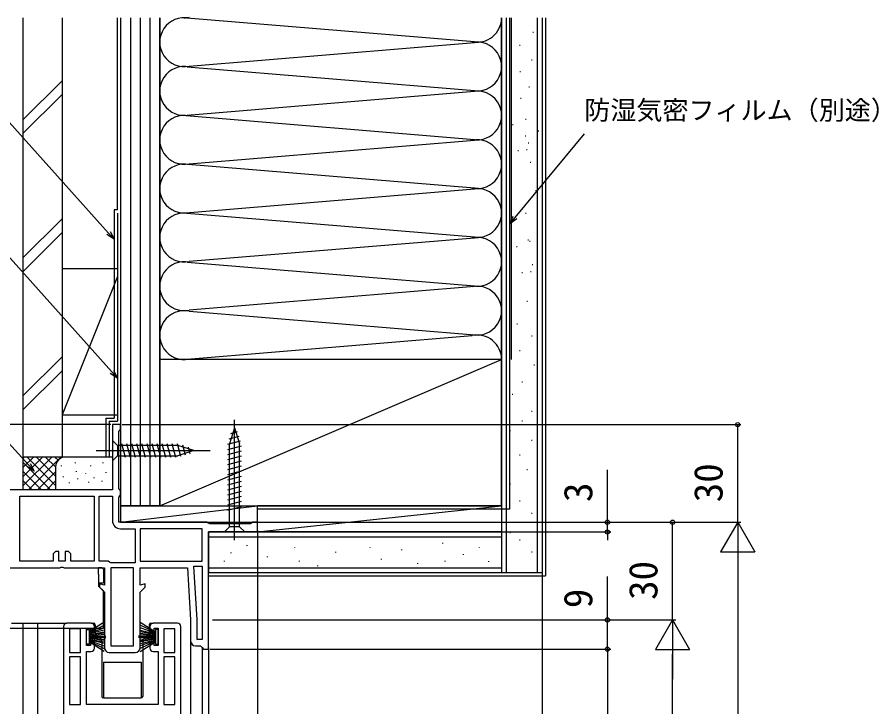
# Model space of a CAD drawing. Units: millimetres, scale not verified. Extents: x -525 to 525, y -783 to 779.
# Drawn here: x -331 to -66.4, y 323.8 to 535.7 of the extents above; entities that cross this region are included whole.
import ezdxf
from ezdxf.enums import TextEntityAlignment as Align

# ---------------------------------------------------------------- set-up
doc = ezdxf.new("R2010")
doc.units = ezdxf.units.MM
doc.header["$LTSCALE"] = 4
for name, color, linetype in [('0-2_YKK_11', 7, 'Continuous'), ('0-4_YKK_12', 2, 'Continuous'), ('0-5_YKK_13', 4, 'Continuous'), ('0-7_YKK_D', 6, 'Continuous'), ('0-9_YSS_K', 3, 'Continuous'), ('0-A_YSS_KE', 3, 'Continuous')]:
    doc.layers.add(name, color=color, linetype=linetype)
doc.styles.add('ＭＳ ゴシック', font='')
doc.styles.get('ＭＳ ゴシック').set_extended_font_data('MS Gothic')

msp = doc.modelspace()

# ---------------------------------------------------------------- linework, layer by layer
at = {"layer": '0-2_YKK_11'}
for p, q in [((-308.25, 349.509), (-315.75, 349.509)), ((-281.75, 349.509), (-289.25, 349.509)), ((-302.75, 340.509), (-294.75, 340.509))]:
    msp.add_line(p, q, dxfattribs=at)
for points in [[(-276.25, 342.509), (-274.75, 342.509), (-274.25, 342.009), (-273.75, 341.509), (-272.25, 341.509), (-272.25, 377.509), (-257.25, 377.509), (-257.25, 380.509), (-258.75, 380.509), (-259.046, 380.259), (-259.342, 380.009), (-271.884, 380.009), (-272.317, 380.259), (-272.75, 380.509), (-299.75, 380.509), (-299.75, 388.143), (-299.5, 388.576), (-299.25, 389.009), (-299.25, 390.009), (-299.5, 390.442), (-299.75, 390.875), (-299.75, 408.343), (-299.5, 408.776), (-299.25, 409.209), (-299.25, 410.509), (-301.75, 410.509), (-301.75, 390.509)], [(-301.75, 390.509), (-379.25, 390.509), (-379.25, 342.709)], [(-305.85, 368.509), (-305.85, 388.509), (-301.75, 388.509), (-301.75, 381.009)], [(-299.25, 378.509), (-294.75, 378.509), (-294.75, 368.009), (-302.25, 368.009), (-302.683, 368.259), (-303.116, 368.509), (-305.85, 368.509)], [(-344.25, 342.009), (-344.25, 359.009), (-342.75, 360.509), (-342.75, 361.57), (-344.25, 361.168), (-344.25, 366.509), (-317.875, 366.509), (-317.484, 366.696), (-317.016, 366.696), (-316.626, 366.509), (-304.25, 366.509), (-304.25, 361.168), (-305.75, 361.57), (-305.75, 360.509), (-304.25, 359.009), (-304.25, 342.009)], [(-293.25, 342.009), (-293.25, 359.009), (-291.75, 360.509), (-291.75, 361.57), (-293.25, 361.168), (-293.25, 366.509), (-278.75, 366.509), (-277.75, 350.509), (-277.75, 344.009)], [(-316.75, 348.509), (-316.75, 290.509), (-314.127, 290.509), (-313.808, 291.085), (-314.35, 291.952), (-314.35, 297.309), (-309.543, 297.309), (-310.535, 291.683)], [(-307.25, 341.809), (-307.25, 343.809), (-308.55, 343.809), (-308.55, 342.609), (-309.75, 342.609), (-309.75, 348.009), (-308.55, 348.009), (-308.55, 346.809), (-307.25, 346.809), (-307.25, 348.509)], [(-290.25, 348.509), (-290.25, 346.809), (-288.95, 346.809), (-288.95, 348.009), (-287.75, 348.009), (-287.75, 342.609), (-288.95, 342.609), (-288.95, 343.809), (-290.25, 343.809), (-290.25, 341.809)], [(-283.778, 274.335), (-280.75, 291.509), (-280.75, 348.509)], [(-289.25, 340.809), (-287.75, 340.809), (-287.75, 324.509), (-309.75, 324.509), (-309.75, 340.809), (-308.25, 340.809)]]:
    msp.add_lwpolyline(points, dxfattribs=at)
for points in [[(-330.25, 388.509), (-307.35, 388.509), (-307.35, 368.509), (-314.55, 368.509), (-314.55, 370.809), (-315.25, 371.509), (-316.25, 371.509), (-316.25, 368.509), (-318.25, 368.509), (-318.25, 371.509), (-319.25, 371.509), (-319.95, 370.809), (-319.95, 368.509), (-330.25, 368.509)], [(-274.25, 378.509), (-293.25, 378.509), (-293.25, 368.509), (-274.25, 368.509)], [(-302.25, 366.509), (-302.25, 342.509), (-295.25, 342.509), (-295.25, 366.509)], [(-274.25, 367.009), (-274.25, 344.509), (-275.75, 344.509), (-275.75, 350.571), (-276.777, 367.009)], [(-314.95, 347.709), (-314.95, 340.509), (-311.55, 340.509), (-311.55, 347.709)], [(-285.95, 347.709), (-285.95, 340.509), (-282.55, 340.509), (-282.55, 347.709)], [(-311.55, 324.509), (-311.55, 339.109), (-314.95, 339.109), (-314.95, 324.509)], [(-285.95, 339.109), (-285.95, 324.509), (-282.55, 324.509), (-282.55, 339.109)]]:
    msp.add_lwpolyline(points, close=True, dxfattribs=at)
for centre, radius, start, end in [((-299.25, 381.009), 2.5, 180.00001, 269.99999), ((-315.75, 348.509), 1, 90.00001, 179.99999), ((-308.25, 348.509), 1, 0.00001, 89.99999), ((-289.25, 348.509), 1, 90.00001, 179.99999), ((-281.75, 348.509), 1, 0.00001, 89.99999), ((-276.25, 344.009), 1.5, 180.00001, 269.99999), ((-308.25, 341.809), 1, 270.00001, 359.99999), ((-302.75, 342.009), 1.5, 180.00001, 269.99999), ((-294.75, 342.009), 1.5, 270.00001, 359.99999), ((-289.25, 341.809), 1, 180.00001, 269.99999)]:
    msp.add_arc(centre, radius, start, end, dxfattribs=at)
at = {"layer": '0-4_YKK_12'}
for p, q in [((-332.75, 349.509), (-315.75, 349.509)), ((-277.75, 350.509), (-277.75, 350.493))]:
    msp.add_line(p, q, dxfattribs=at)
for points in [[(-257.25, 378.009), (-257.25, 190.009), (-257.25, 137.509)], [(-329.25, 349.509), (-329.25, 190.009), (-329.25, 137.509)], [(-324.75, 349.509), (-324.75, 190.009), (-324.75, 137.509)], [(-277.75, 344.009), (-277.75, 190.009), (-277.75, 137.509)], [(-274.25, 342.009), (-274.25, 190.009), (-274.25, 137.509)], [(-272.25, 342.009), (-272.25, 190.009), (-272.25, 137.509)]]:
    msp.add_lwpolyline(points, dxfattribs=at)
at = {"layer": '0-5_YKK_13'}
for p, q in [((-264.25, 375.009), (-264.25, 412.009)), ((-264.25, 409.509), (-265.8, 404.593)), ((-265.362, 407.813), (-263.312, 408.362)), ((-264.25, 409.509), (-262.7, 404.593)), ((-264.25, 409.509), (-262.7, 404.593)), ((-301.75, 405.609), (-301.75, 399.409)), ((-301.75, 405.609), (-300.2, 404.059)), ((-266.35, 404.442), (-262.409, 405.498)), ((-265.897, 406.116), (-262.86, 406.93)), ((-306.75, 402.509), (-271.75, 402.509)), ((-281.666, 404.059), (-300.2, 404.059)), ((-300.2, 404.059), (-300.2, 400.959)), ((-297.774, 400.409), (-298.899, 404.609)), ((-296.221, 400.409), (-297.346, 404.609)), ((-294.668, 400.409), (-295.793, 404.609)), ((-293.115, 400.409), (-294.24, 404.609)), ((-291.562, 400.409), (-292.687, 404.609)), ((-290.009, 400.409), (-291.134, 404.609)), ((-288.456, 400.409), (-289.581, 404.609)), ((-286.903, 400.409), (-288.029, 404.609)), ((-285.35, 400.409), (-286.476, 404.609)), ((-283.797, 400.409), (-284.923, 404.609)), ((-282.244, 400.409), (-283.37, 404.609)), ((-280.761, 400.668), (-281.817, 404.609)), ((-276.75, 402.509), (-281.666, 404.059)), ((-276.75, 402.509), (-281.666, 400.959)), ((-279.329, 401.119), (-280.142, 404.155)), ((-277.897, 401.571), (-278.446, 403.62)), ((-266.35, 402.889), (-262.15, 404.014)), ((-266.35, 401.336), (-262.15, 402.462)), ((-265.8, 379.059), (-265.8, 404.593)), ((-262.7, 379.059), (-262.7, 404.593)), ((-301.75, 399.409), (-300.2, 400.959)), ((-300.2, 400.959), (-281.666, 400.959)), ((-266.35, 399.783), (-262.15, 400.909)), ((-266.35, 398.23), (-262.15, 399.356)), ((-266.35, 396.677), (-262.15, 397.803)), ((-266.35, 395.124), (-262.15, 396.25)), ((-266.35, 393.572), (-262.15, 394.697)), ((-266.35, 392.019), (-262.15, 393.144)), ((-266.35, 390.466), (-262.15, 391.591)), ((-266.35, 388.913), (-262.15, 390.038)), ((-266.35, 387.36), (-262.15, 388.485)), ((-266.35, 385.807), (-262.15, 386.932)), ((-266.35, 384.254), (-262.15, 385.379)), ((-267.35, 377.509), (-265.8, 379.059)), ((-306.05, 366.509), (-306.05, 366.479)), ((-305.05, 366.509), (-306.05, 366.509)), ((-306.05, 364.509), (-306.05, 366.479)), ((-304.55, 366.009), (-304.55, 361.809)), ((-306.05, 364.509), (-306.05, 361.009)), ((-304.55, 361.809), (-306.05, 361.809)), ((-306.05, 361.009), (-306.05, 360.909)), ((-306.05, 360.909), (-304.55, 359.409)), ((-304.55, 347.809), (-304.55, 359.409)), ((-304.252, 349.774), (-308.952, 346.802)), ((-308.25, 349.509), (-307.55, 349.509)), ((-293.252, 349.774), (-288.552, 346.802)), ((-289.95, 349.509), (-289.25, 349.509)), ((-309.752, 343.052), (-309.752, 347.552)), ((-308.952, 346.602), (-304.252, 348.861)), ((-308.952, 346.402), (-304.252, 348.066)), ((-304.252, 347.391), (-308.952, 346.202)), ((-308.952, 346.002), (-304.252, 346.834)), ((-307.05, 349.009), (-307.05, 346.42)), ((-288.552, 346.602), (-293.252, 348.861)), ((-288.552, 346.402), (-293.252, 348.066)), ((-293.252, 347.391), (-288.552, 346.202)), ((-288.552, 346.002), (-293.252, 346.834)), ((-290.45, 349.009), (-290.45, 346.42)), ((-287.752, 343.052), (-287.752, 347.552)), ((-304.252, 346.396), (-308.952, 345.802)), ((-308.952, 345.602), (-304.252, 346.078)), ((-308.952, 345.502), (-303.752, 345.502)), ((-308.952, 345.102), (-303.752, 345.102)), ((-308.952, 345.002), (-304.252, 344.527)), ((-304.252, 344.208), (-308.952, 344.802)), ((-308.952, 344.602), (-304.252, 343.77)), ((-304.252, 343.213), (-308.952, 344.402)), ((-308.952, 344.202), (-304.252, 342.538)), ((-308.952, 344.002), (-304.252, 341.744)), ((-307.05, 345.509), (-306.242, 345.509)), ((-305.586, 344.959), (-306.871, 346.037)), ((-288.552, 345.502), (-293.752, 345.502)), ((-288.552, 345.102), (-293.752, 345.102)), ((-293.252, 346.396), (-288.552, 345.802)), ((-288.552, 345.602), (-293.252, 346.078)), ((-288.552, 345.002), (-293.252, 344.527)), ((-293.252, 344.208), (-288.552, 344.802)), ((-288.552, 344.602), (-293.252, 343.77)), ((-293.252, 343.213), (-288.552, 344.402)), ((-288.552, 344.202), (-293.252, 342.538)), ((-288.552, 344.002), (-293.252, 341.744)), ((-291.914, 344.959), (-290.629, 346.037)), ((-291.258, 345.509), (-290.45, 345.509)), ((-304.252, 340.83), (-308.952, 343.802)), ((-305.05, 343.809), (-305.05, 327.009)), ((-293.252, 340.83), (-288.552, 343.802)), ((-292.45, 343.809), (-292.45, 327.009)), ((-304.55, 337.509), (-292.95, 337.509)), ((-304.55, 337.509), (-304.55, 326.509)), ((-292.95, 337.509), (-292.95, 326.509)), ((-304.55, 326.509), (-292.95, 326.509))]:
    msp.add_line(p, q, dxfattribs=at)
for points in [[(-267.35, 377.509), (-261.15, 377.509), (-262.7, 379.059), (-265.8, 379.059)], [(-304.55, 347.809), (-343.95, 347.809), (-343.95, 359.409), (-342.45, 360.909), (-342.45, 361.009)], [(-309.752, 347.552), (-308.952, 347.552), (-308.952, 343.052), (-309.752, 343.052)], [(-287.752, 347.552), (-288.552, 347.552), (-288.552, 343.052), (-287.752, 343.052)]]:
    msp.add_lwpolyline(points, dxfattribs=at)
for centre, radius, start, end in [((-305.05, 366.009), 0.5, 0, 90), ((-307.55, 349.009), 0.5, 360, 90), ((-289.95, 349.009), 0.5, 90, 180), ((-306.55, 346.42), 0.5, 180, 230), ((-306.55, 343.809), 1.5, 0, 50), ((-290.95, 343.809), 1.5, 130, 180), ((-290.95, 346.42), 0.5, 310, 0), ((-304.55, 327.009), 0.5, 180, 270), ((-292.95, 327.009), 0.5, 270, 0)]:
    msp.add_arc(centre, radius, start, end, dxfattribs=at)
at = {"layer": '0-7_YKK_D'}
for p, q in [((-302.25, 410.509), (-406, 410.509)), ((-298.75, 410.509), (-108.75, 410.509)), ((-109.75, 380.509), (-109.75, 410.509)), ((-149.75, 380.509), (-149.75, 396.563)), ((-271.75, 380.509), (-108.75, 380.509)), ((-271.75, 380.509), (-108.75, 380.509)), ((-271.75, 380.509), (-128.75, 380.509)), ((-256.764, 380.509), (-148.75, 380.509)), ((-149.75, 377.509), (-149.75, 380.509)), ((-129.75, 350.509), (-129.75, 380.509)), ((-109.75, 380.509), (-115, 371.416)), ((-109.75, 380.509), (-104.5, 371.416)), ((-109.75, 380.509), (-109.75, 362.322)), ((-256.764, 377.509), (-148.75, 377.509)), ((-149.75, 377.509), (-149.75, 374.959)), ((-115, 371.416), (-104.5, 371.416)), ((-109.75, 370.009), (-109.75, -58.991)), ((-271.076, 350.509), (-148.75, 350.509)), ((-256.75, 350.509), (-128.75, 350.509)), ((-256.75, 350.509), (-128.75, 350.509)), ((-129.75, 350.509), (-135, 341.416)), ((-129.75, 350.509), (-124.5, 341.416)), ((-129.75, 350.509), (-129.75, 332.322)), ((-271.75, 341.509), (-148.75, 341.509)), ((-271.75, 341.509), (-148.75, 341.509)), ((-149.75, 341.509), (-149.75, 273.509)), ((-135, 341.416), (-124.5, 341.416)), ((-129.75, -58.991), (-129.75, 340.009))]:
    msp.add_line(p, q, dxfattribs=at)
for points in [[(-301.25, 467.43), (-302.953, 469.327), (-340.494, 511.16)], [(-179.751, 472.158), (-178.124, 474.121), (-156.774, 499.873)], [(-177.598, 473.685), (-179.751, 472.158), (-178.65, 474.557)], [(-300.25, 424.779), (-301.949, 426.68), (-341.826, 471.289)], [(-302.445, 469.784), (-301.25, 467.43), (-303.462, 468.871)], [(-325.768, 396.198), (-327.488, 398.081), (-357.082, 430.477)], [(-301.44, 427.135), (-300.25, 424.779), (-302.459, 426.225)], [(-326.984, 398.542), (-325.768, 396.198), (-327.993, 397.62)], [(-149.75, 341.509), (-149.75, 350.509), (-149.75, 363.877)]]:
    msp.add_lwpolyline(points, dxfattribs=at)
for centre in [(-109.75, 410.509), (-149.75, 380.509), (-129.75, 380.509), (-149.75, 377.509), (-149.75, 350.509), (-149.75, 341.509), (-149.75, 341.509)]:
    msp.add_circle(centre, 0.637, dxfattribs=at)
at = {"layer": '0-9_YSS_K'}
for p, q in [((-299.25, 535.508), (-299.25, 385.509)), ((-296.25, 535.508), (-296.25, 385.509)), ((-293.25, 535.508), (-293.25, 385.509)), ((-290.25, 535.508), (-290.25, 385.509)), ((-287.25, 430.508), (-287.25, 535.508)), ((-287.25, 385.509), (-287.25, 535.508)), ((-287.25, 535.508), (-287.25, 430.509)), ((-279.218, 535.584), (-278.218, 535.666)), ((-182.25, 430.508), (-182.25, 535.508)), ((-180.75, 365.009), (-180.75, 535.508)), ((-179.25, 430.509), (-179.25, 535.508)), ((-171.25, 365.009), (-171.25, 535.508)), ((-168.75, 535.508), (-168.75, 364.009)), ((-172.672, 531.07), (-172.472, 531.07)), ((-176.771, 527.095), (-176.571, 527.095)), ((-173.045, 522.624), (-172.845, 522.624)), ((-278.805, 520.398), (-189.369, 513.008)), ((-176.647, 519.022), (-176.447, 519.022)), ((-329.25, 504.146), (-317.25, 516.146)), ((-173.914, 514.302), (-173.714, 514.302)), ((-329.25, 499.904), (-317.25, 511.904)), ((-280.056, 505.514), (-189.369, 513.008)), ((-176.398, 510.825), (-176.198, 510.825)), ((-280.338, 505.525), (-189.369, 498.008)), ((-178.896, 502.693), (-178.696, 502.693)), ((-174.894, 504.294), (-174.694, 504.294)), ((-171.056, 500.786), (-170.856, 500.786)), ((-278.218, 490.666), (-189.369, 498.008)), ((-175.058, 499.185), (-174.858, 499.185)), ((-174.652, 494.99), (-174.452, 494.99)), ((-174.094, 497.091), (-173.894, 497.091)), ((-177.295, 494.69), (-177.095, 494.69)), ((-189.369, 483.008), (-281.068, 490.585)), ((-173.457, 491.182), (-173.257, 491.182)), ((-279.218, 475.584), (-189.369, 483.008)), ((-171.856, 482.379), (-171.656, 482.379)), ((-329.25, 461.72), (-317.25, 473.72)), ((-189.369, 468.008), (-280.143, 475.509)), ((-174.916, 475.448), (-174.716, 475.448)), ((-329.25, 457.477), (-317.25, 469.477)), ((-278.185, 460.669), (-189.369, 468.008)), ((-174.17, 467.242), (-173.97, 467.242)), ((-173.667, 466.848), (-173.467, 466.848)), ((-177.668, 465.247), (-177.468, 465.247)), ((-278.805, 460.398), (-189.369, 453.008)), ((-317.25, 458.509), (-300.25, 458.509)), ((-317.25, 458.509), (-317.25, 413.509)), ((-172.866, 459.645), (-172.666, 459.645)), ((-300.25, 456.009), (-317.25, 413.509)), ((-176.068, 457.244), (-175.868, 457.244)), ((-173.424, 457.544), (-173.224, 457.544)), ((-189.369, 453.008), (-278.218, 445.666)), ((-179.269, 453.243), (-179.069, 453.243)), ((-174.467, 448.441), (-174.267, 448.441)), ((-278.218, 445.35), (-189.369, 438.008)), ((-177.527, 441.51), (-177.327, 441.51)), ((-280.056, 430.514), (-191.282, 437.85)), ((-173.051, 437.78), (-172.851, 437.78)), ((-317.25, 431.294), (-329.25, 419.294)), ((-176.781, 433.304), (-176.581, 433.304)), ((-287.25, 385.509), (-182.25, 430.509)), ((-172.305, 428.828), (-172.105, 428.828)), ((-329.25, 415.051), (-317.25, 427.051)), ((-176.035, 423.606), (-175.835, 423.606)), ((-179.019, 419.876), (-178.819, 419.876)), ((-317.25, 413.509), (-300.25, 413.509)), ((-299.25, 413.509), (-299.25, 398.509)), ((-173.051, 414.655), (-172.851, 414.655)), ((-176.035, 411.671), (-175.835, 411.671)), ((-179.765, 408.687), (-179.565, 408.687)), ((-173.051, 405.703), (-172.851, 405.703)), ((-329.25, 400.509), (-329.25, 390.509)), ((-316.25, 400.509), (-329.25, 400.509)), ((-329.25, 391.651), (-320.392, 400.509)), ((-329.25, 394.479), (-323.221, 400.509)), ((-329.25, 397.308), (-326.049, 400.509)), ((-329.25, 400.136), (-328.877, 400.509)), ((-327.936, 400.509), (-319.25, 391.823)), ((-327.564, 390.509), (-317.564, 400.509)), ((-325.108, 400.509), (-319.25, 394.651)), ((-322.279, 400.509), (-319.25, 397.479)), ((-319.451, 400.509), (-318.469, 399.527)), ((-316.623, 400.509), (-316.602, 400.488)), ((-301.75, 400.509), (-316.25, 400.509)), ((-176.781, 401.227), (-176.581, 401.227)), ((-329.25, 398.994), (-320.765, 390.509)), ((-319.25, 397.509), (-319.25, 390.509)), ((-317.422, 397.704), (-317.422, 397.904)), ((-313.083, 398.705), (-313.083, 398.905)), ((-308.409, 397.704), (-308.409, 397.904)), ((-304.568, 398.705), (-304.568, 398.905)), ((-299.25, 397.509), (-299.25, 393.972)), ((-329.25, 396.166), (-323.593, 390.509)), ((-324.735, 390.509), (-319.25, 395.994)), ((-316.755, 394.366), (-316.755, 394.566)), ((-312.749, 396.035), (-312.749, 396.235)), ((-309.956, 395.432), (-309.956, 395.632)), ((-307.408, 394.032), (-307.408, 394.232)), ((-303.736, 395.701), (-303.736, 395.901)), ((-174.543, 396.751), (-174.343, 396.751)), ((-329.25, 393.337), (-326.422, 390.509)), ((-321.907, 390.509), (-319.232, 393.183)), ((-314.924, 392.51), (-314.924, 392.71)), ((-312.415, 393.698), (-312.415, 393.898)), ((-308.995, 392.725), (-308.995, 392.925)), ((-304.901, 393.029), (-304.901, 393.229)), ((-179.765, 392.275), (-179.565, 392.275)), ((-176.781, 387.053), (-176.581, 387.053)), ((-287.25, 385.509), (-299.25, 385.509)), ((-299.25, 385.509), (-299.25, 380.509)), ((-299.25, 385.509), (-257.25, 385.509)), ((-299.25, 380.509), (-257.25, 385.509)), ((-257.25, 380.509), (-257.25, 385.509)), ((-257.25, 377.509), (-257.25, 385.509)), ((-182.25, 385.509), (-257.25, 385.509)), ((-257.25, 377.509), (-182.25, 385.509)), ((-182.25, 385.509), (-182.25, 377.509)), ((-173.051, 383.323), (-172.851, 383.323)), ((-299.25, 380.509), (-257.25, 380.509)), ((-272.25, 376.009), (-182.25, 376.009)), ((-182.25, 377.509), (-257.25, 377.509)), ((-179.765, 377.339), (-179.565, 377.339)), ((-260.501, 373.495), (-260.501, 373.295)), ((-200.356, 374.195), (-200.356, 373.995)), ((-176.781, 375.117), (-176.581, 375.117)), ((-265.414, 371.234), (-265.414, 371.034)), ((-245.815, 372.796), (-245.815, 372.596)), ((-233.226, 371.397), (-233.226, 371.197)), ((-222.736, 372.796), (-222.736, 372.596)), ((-212.945, 372.097), (-212.945, 371.897)), ((-194.062, 370.698), (-194.062, 370.498)), ((-189.167, 372.796), (-189.167, 372.596)), ((-173.051, 371.388), (-172.851, 371.388)), ((-169.75, 370.509), (-169.75, 137.509)), ((-267.495, 368.6), (-267.495, 368.4)), ((-254.207, 369.999), (-254.207, 369.799)), ((-244.416, 368.6), (-244.416, 368.4)), ((-219.239, 369.299), (-219.239, 369.099)), ((-208.049, 367.901), (-208.049, 367.701)), ((-199.657, 368.6), (-199.657, 368.4)), ((-186.297, 368.542), (-186.297, 368.342)), ((-272.25, 366.509), (-182.25, 366.509)), ((-238.821, 367.201), (-238.821, 367.001)), ((-272.25, 364.009), (-168.75, 364.009))]:
    msp.add_line(p, q, dxfattribs=at)
msp.add_lwpolyline([(-278.185, 520.669), (-189.369, 528.008), (-280.143, 535.509)], dxfattribs=at)
for centre, radius, start, end in [((-279.75, 528.008), 7.5, 78.21668, 281.78379), ((-279.75, 543.008), 7.5, 269.97278, 281.78379), ((-189.75, 535.508), 7.5, 258.21646, 0), ((-189.75, 520.508), 7.5, 258.21646, 101.78354), ((-279.75, 513.008), 7.5, 78.21668, 281.78379), ((-189.75, 505.508), 7.5, 258.21646, 101.78354), ((-279.75, 498.008), 7.5, 78.21668, 281.78356), ((-189.75, 490.508), 7.5, 258.21646, 101.78364), ((-279.75, 483.008), 7.5, 78.21644, 281.78379), ((-189.75, 475.508), 7.5, 258.21646, 101.78354), ((-279.75, 468.008), 7.5, 78.21668, 281.78379), ((-189.75, 460.508), 7.5, 258.21646, 101.78354), ((-279.75, 453.008), 7.5, 78.21668, 281.78379), ((-189.75, 445.508), 7.5, 258.21646, 101.78354), ((-279.75, 438.008), 7.5, 78.21668, 281.78379), ((-189.75, 430.508), 7.5, 0, 101.78354), ((-316.25, 397.509), 3, 90, 180)]:
    msp.add_arc(centre, radius, start, end, dxfattribs=at)
at = {"layer": '0-A_YSS_KE'}
for p, q in [((-329.25, 535.508), (-329.25, 400.509)), ((-317.25, 535.508), (-317.25, 400.509)), ((-300.25, 476.509), (-300.25, 535.508)), ((-182.25, 535.508), (-182.25, 365.009)), ((-179.751, 384.509), (-179.751, 535.508)), ((-301.25, 476.509), (-301.25, 412.509)), ((-300.25, 476.509), (-301.25, 476.509)), ((-300.25, 475.509), (-300.25, 411.509)), ((-303.75, 412.509), (-301.228, 412.509)), ((-303.75, 412.509), (-303.75, 400.509)), ((-302.75, 411.509), (-300.25, 411.509)), ((-302.75, 411.509), (-302.75, 400.509)), ((-317.25, 400.509), (-329.25, 400.509)), ((-179.751, 384.509), (-257.25, 384.509)), ((-182.25, 377.509), (-272.25, 377.509)), ((-272.25, 377.509), (-272.25, 365.009)), ((-179.25, 365.009), (-272.25, 365.009))]:
    msp.add_line(p, q, dxfattribs=at)
msp.add_lwpolyline([(-169.75, 535.508), (-169.75, 365.009), (-182.25, 365.009)], dxfattribs=at)
msp.add_lwpolyline([(-182.25, 385.509), (-182.25, 430.509), (-287.25, 430.509), (-287.25, 385.509)], close=True, dxfattribs=at)

# ---------------------------------------------------------------- texts
at = {"layer": '0-7_YKK_D', "style": 'ＭＳ ゴシック'}
msp.add_text('防湿気密フィルム（別途）', height=5.865, dxfattribs=at).set_placement((-156.865, 502.418), align=Align.BOTTOM_LEFT)
for s, p in [('30', (-111.75, 386.645)), ('3', (-151.75, 386.722)), ('30', (-131.75, 356.645)), ('9', (-151.75, 354.104))]:
    msp.add_text(s, height=8.798, rotation=90, dxfattribs=at).set_placement(p, align=Align.BOTTOM_LEFT)

doc.saveas('drawing.dxf')
